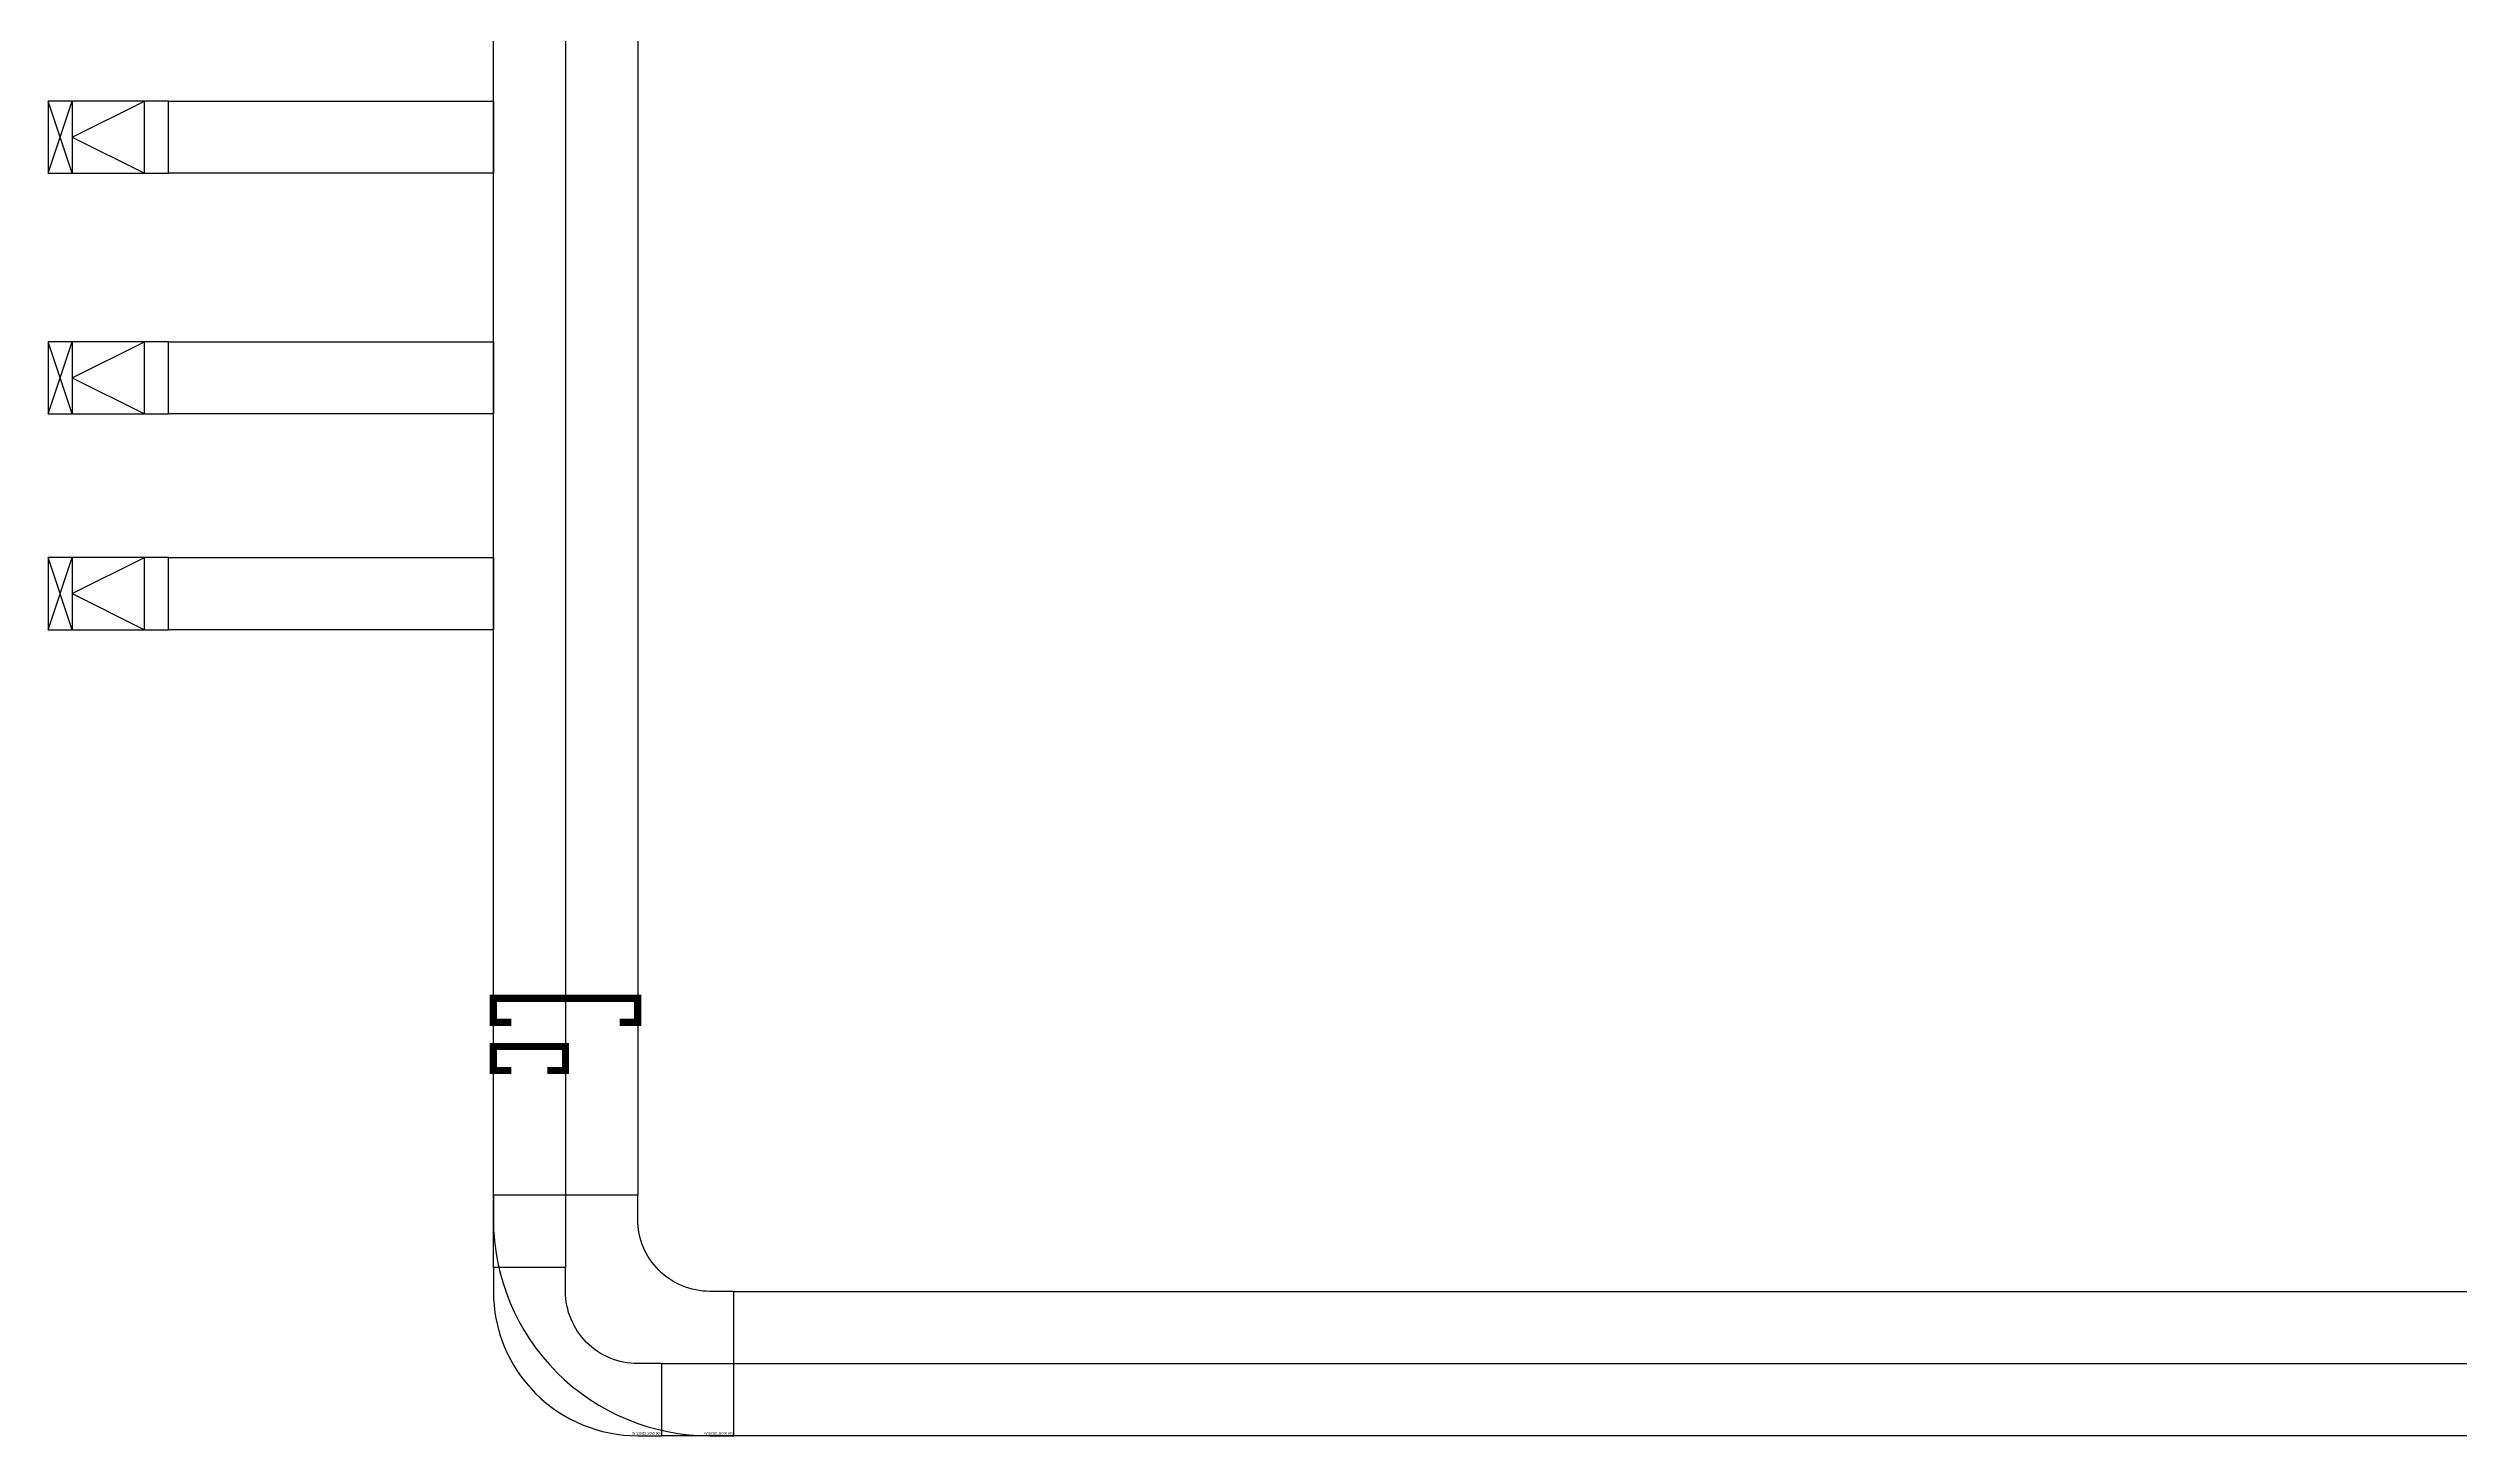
# Model space of a CAD drawing. Header units: millimetres. Extents: x -149088 to 500787, y -530175 to 1035835.
# Drawn here: x 289950 to 299973, y -318450 to -312683 of the extents above; entities that cross this region are included whole.
import ezdxf
from ezdxf.enums import TextEntityAlignment as Align
from ezdxf.xclip import XClip

# ---------------------------------------------------------------- set-up
doc = ezdxf.new("R2010")
doc.units = ezdxf.units.MM
doc.header["$LTSCALE"] = 150
doc.header["$XCLIPFRAME"] = 0
doc.layers.add('-----26 Electrical Cable Tray_건물(UPS)', color=100, linetype='Continuous')
doc.layers.add('-----26 Electrical Cable Tray_건물(일반)', color=20, linetype='Continuous')
doc.styles.add('ELEC', font='')
doc.styles.get('ELEC').set_extended_font_data('Dotum')

# ---------------------------------------------------------------- blocks, each defined once
blk = doc.blocks.new('*U8')
at = {"color": 0}
blk.add_lwpolyline([(0, 0), (-100, 0, -0.414214), (-400, 300), (-400, 400), (-1000, 400), (-1000, 300, 0.414214), (-100, -600), (0, -600)], format="xyb", close=True, dxfattribs=at)
at = {"color": 0, "style": 'ELEC'}
blk.add_text('W:600(ELBOW 90)', height=10, dxfattribs=at).set_placement((-5, -590), align=Align.MIDDLE_RIGHT)
blk = doc.blocks.new('*U27')
at = {"color": 0}
blk.add_lwpolyline([(0, 0), (-100, 0, -0.414214), (-400, 300), (-400, 400), (-700, 400), (-700, 300, 0.414214), (-100, -300), (0, -300)], format="xyb", close=True, dxfattribs=at)
at = {"color": 0, "style": 'ELEC'}
blk.add_text('W:300(ELBOW 90)', height=10, dxfattribs=at).set_placement((-5, -290), align=Align.MIDDLE_RIGHT)
blk = doc.blocks.new('TRAY(VERT)')
at = {"color": 0}
for p, q in [((0, 400), (0, 500)), ((0, 500), (300, 500)), ((300, 500), (300, 400)), ((0, 0), (0, 400)), ((300, 400), (300, 0)), ((300, 0), (0, 0))]:
    blk.add_line(p, q, dxfattribs=at)
at = {"color": 8}
for p, q in [((150, 100), (0, 400)), ((0, 400), (300, 400)), ((150, 100), (300, 400)), ((0, 100), (300, 0)), ((0, 0), (300, 100)), ((300, 100), (0, 100))]:
    blk.add_line(p, q, dxfattribs=at)
blk = doc.blocks.new('SSH-20260429.172412')
at = {"layer": '-----26 Electrical Cable Tray_건물(UPS)', "elevation": 0}
for points in [[(99430, 69530), (99130, 69530), (99130, 76077), (99430, 76077)], [(147680, 69130), (147680, 68830), (99830, 68830), (99830, 69130)]]:
    blk.add_lwpolyline(points, close=True, dxfattribs=at)
at = {"layer": '-----26 Electrical Cable Tray_건물(UPS)', "const_width": 30}
blk.add_lwpolyline([(99355, 70348), (99430, 70348), (99430, 70448), (99130, 70448), (99130, 70348), (99205, 70348)], dxfattribs=at)
at = {"layer": '-----26 Electrical Cable Tray_건물(일반)', "elevation": 0}
for points in [[(99730, 69830), (99130, 69830), (99130, 78930), (99730, 78930)], [(99130, 74377), (99130, 74077), (97780, 74077), (97780, 74377)], [(99130, 73377), (99130, 73077), (97780, 73077), (97780, 73377)], [(99130, 72480), (99130, 72180), (97780, 72180), (97780, 72480)], [(136130, 69430), (136130, 68830), (100130, 68830), (100130, 69430)]]:
    blk.add_lwpolyline(points, close=True, dxfattribs=at)
at = {"layer": '-----26 Electrical Cable Tray_건물(일반)', "const_width": 30}
blk.add_lwpolyline([(99655, 70548), (99730, 70548), (99730, 70648), (99130, 70648), (99130, 70548), (99205, 70548)], dxfattribs=at)
at = {"layer": '-----26 Electrical Cable Tray_건물(UPS)'}
blk.add_blockref('*U27', (99830, 69130), dxfattribs=at)
at = {"layer": '-----26 Electrical Cable Tray_건물(일반)', "xscale": -1, "rotation": 270}
for p in [(97280, 74077), (97280, 73077), (97280, 72180)]:
    blk.add_blockref('TRAY(VERT)', p, dxfattribs=at)
at = {"layer": '-----26 Electrical Cable Tray_건물(일반)'}
blk.add_blockref('*U8', (100130, 69430), dxfattribs=at)

msp = doc.modelspace()

# ---------------------------------------------------------------- block references
ref = msp.add_blockref('SSH-20260429.172412', (192670, -387280))
XClip(ref).set_block_clipping_path([(64279.7542057556, 38429.9941674445), (169279.7542057556, 112429.9941674445)])

doc.saveas('drawing.dxf')
